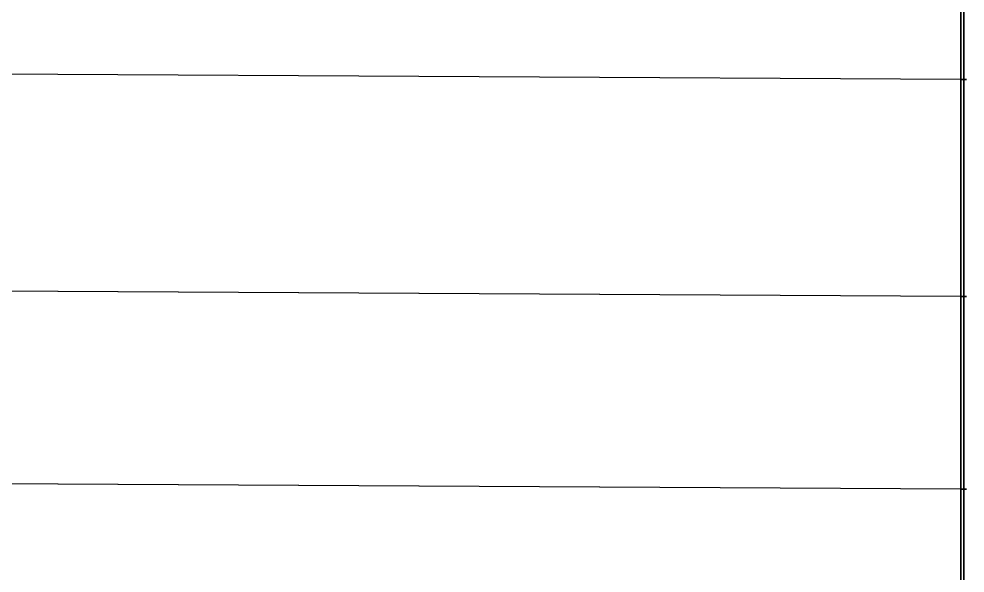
# Model space of a CAD drawing. Extents: x -530 to 530, y -2 to 255.
# Drawn here: x -3.46 to 0.005, y 2.028 to 4.057 of the extents above; entities that cross this region are included whole.
import ezdxf

# ---------------------------------------------------------------- set-up
doc = ezdxf.new("R2010")
doc.units = 0
doc.header["$MEASUREMENT"] = 0
doc.layers.add('default', color=7, linetype='Continuous')

msp = doc.modelspace()

# ---------------------------------------------------------------- linework, layer by layer
at = {"layer": 'default', "color": 5, "linetype": 'Continuous'}
for p, q in [((-0.01, 4.715, -8.574), (-0.01, 3.835, -7.525)), ((-0.01, 3.835, 5.37), (-0.01, 4.715, 5.608)), ((-0.01, 3.835, -7.525), (-26.589, 3.978, -7.525)), ((-0.01, 3.835, 5.37), (-26.103, 3.977, 5.352)), ((-0.01, 3.835, -7.525), (-0.01, 3.041, -6.468)), ((-0.01, 3.041, 5.113), (-0.01, 3.835, 5.37)), ((-0.01, 3.835, -7.525), (0.01, 3.835, -7.525)), ((0.01, 3.835, -7.525), (-0.01, 3.835, -7.525)), ((-0.01, 3.835, 5.37), (0.01, 3.835, 5.37)), ((0.01, 3.835, 5.37), (-0.01, 3.835, 5.37)), ((-0.01, 3.041, -6.468), (-26.551, 3.184, -6.47)), ((-0.01, 3.041, 5.113), (-26.115, 3.184, 5.094)), ((-0.01, 3.041, -6.468), (-0.01, 2.336, -5.406)), ((-0.01, 2.336, 4.832), (-0.01, 3.041, 5.113)), ((-0.01, 3.041, -6.468), (0.01, 3.041, -6.468)), ((0.01, 3.041, -6.468), (-0.01, 3.041, -6.468)), ((-0.01, 3.041, 5.113), (0.01, 3.041, 5.113)), ((0.01, 3.041, 5.113), (-0.01, 3.041, 5.113)), ((-0.01, 2.336, -5.406), (-26.513, 2.48, -5.409)), ((-0.01, 2.336, 4.832), (-26.128, 2.479, 4.814)), ((-0.01, 2.336, -5.406), (-0.01, 1.723, -4.339)), ((-0.01, 1.723, 4.525), (-0.01, 2.336, 4.832)), ((-0.01, 2.336, -5.406), (0.01, 2.336, -5.406)), ((0.01, 2.336, -5.406), (-0.01, 2.336, -5.406)), ((-0.01, 2.336, 4.832), (0.01, 2.336, 4.832)), ((0.01, 2.336, 4.832), (-0.01, 2.336, 4.832))]:
    msp.add_line(p, q, dxfattribs=at)
at = {"layer": 'default', "color": 7, "linetype": 'Continuous'}
for p, q in [((0, 4.715, -8.574), (0, 3.835, -7.525)), ((0, 4.715, -8.574), (0, 3.835, -7.525)), ((0, 3.835, 5.37), (0, 4.715, 5.608)), ((0, 3.835, 5.37), (0, 4.715, 5.608)), ((0, 3.835, -7.525), (0, 3.041, -6.468)), ((0, 3.835, -7.525), (0, 3.041, -6.468)), ((0, 3.041, 5.113), (0, 3.835, 5.37)), ((0, 3.041, 5.113), (0, 3.835, 5.37)), ((0, 3.041, -6.468), (0, 2.336, -5.406)), ((0, 3.041, -6.468), (0, 2.336, -5.406)), ((0, 2.336, 4.832), (0, 3.041, 5.113)), ((0, 2.336, 4.832), (0, 3.041, 5.113)), ((0, 2.336, -5.406), (0, 1.723, -4.339)), ((0, 2.336, -5.406), (0, 1.723, -4.339)), ((0, 1.723, 4.525), (0, 2.336, 4.832)), ((0, 1.723, 4.525), (0, 2.336, 4.832))]:
    msp.add_line(p, q, dxfattribs=at)
at = {"layer": 'default', "color": 4, "linetype": 'Continuous'}
for p, q in [((0, 4.715, -8.574), (0, 3.835, -7.525)), ((0, 4.715, -8.574), (0, 3.835, -7.525)), ((0, 3.835, 5.37), (0, 4.715, 5.608)), ((0, 3.835, 5.37), (0, 4.715, 5.608)), ((0, 3.835, -7.525), (0, 3.041, -6.468)), ((0, 3.835, -7.525), (0, 3.041, -6.468)), ((0, 3.041, 5.113), (0, 3.835, 5.37)), ((0, 3.041, 5.113), (0, 3.835, 5.37)), ((0, 3.041, -6.468), (0, 2.336, -5.406)), ((0, 3.041, -6.468), (0, 2.336, -5.406)), ((0, 2.336, 4.832), (0, 3.041, 5.113)), ((0, 2.336, 4.832), (0, 3.041, 5.113)), ((0, 2.336, -5.406), (0, 1.723, -4.339)), ((0, 2.336, -5.406), (0, 1.723, -4.339)), ((0, 1.723, 4.525), (0, 2.336, 4.832)), ((0, 1.723, 4.525), (0, 2.336, 4.832))]:
    msp.add_line(p, q, dxfattribs=at)

doc.saveas('drawing.dxf')
